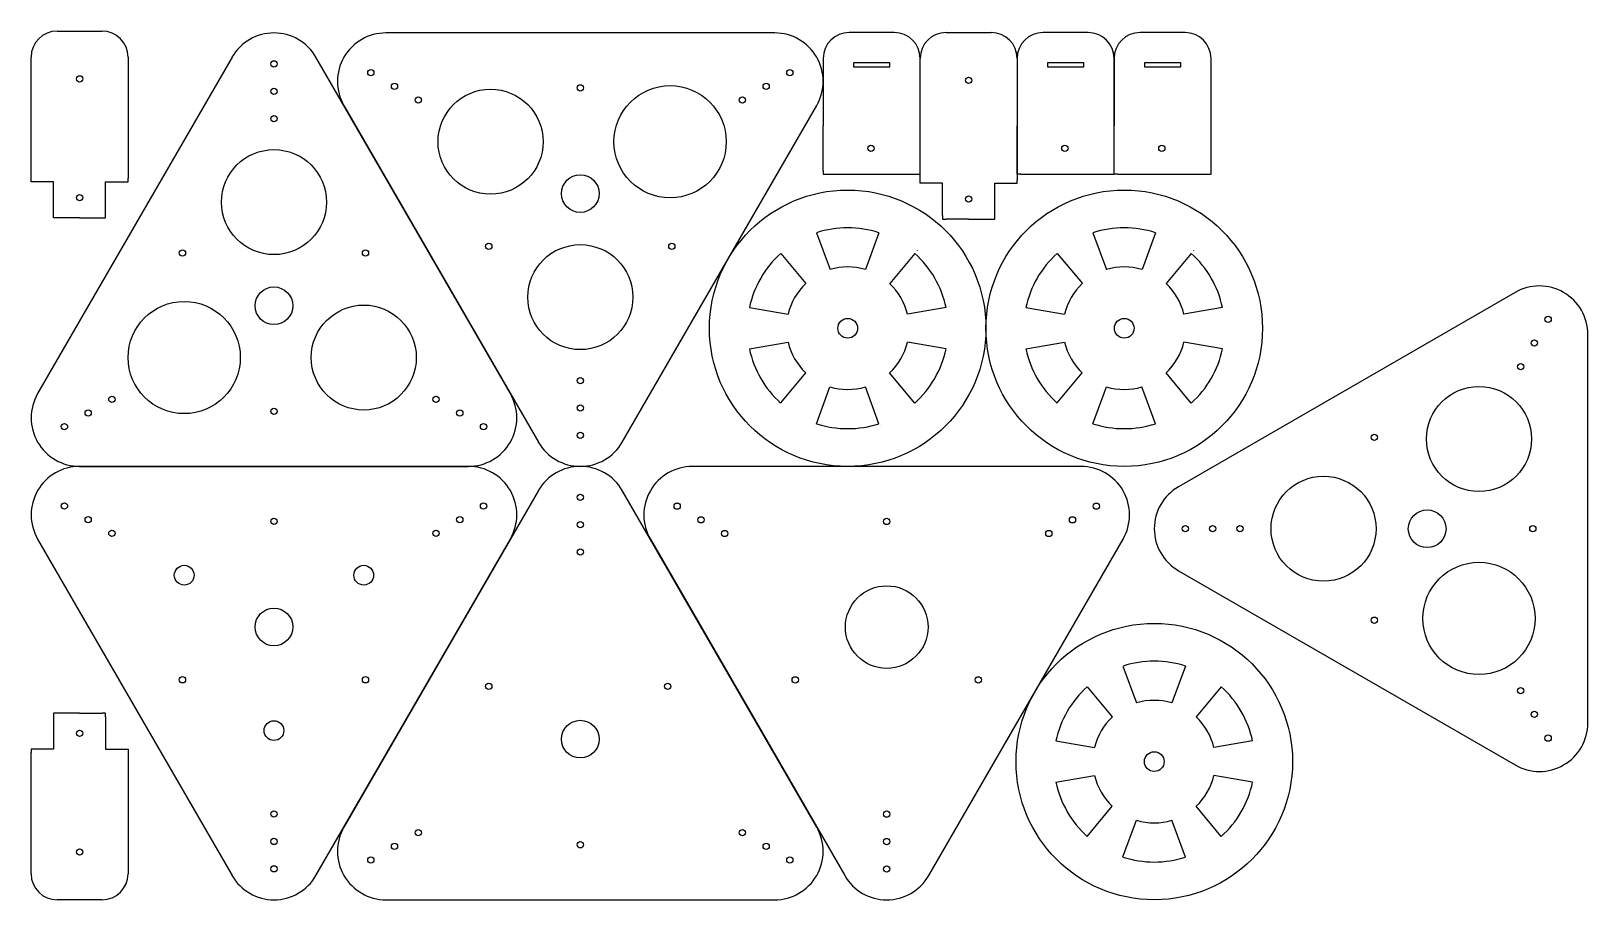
# Model space of a CAD drawing. Header units: inches. Extents: x -1 to 346, y -1 to 193.
import ezdxf

# ---------------------------------------------------------------- set-up
doc = ezdxf.new("R2010")
doc.units = ezdxf.units.IN
doc.header["$MEASUREMENT"] = 0
for name, color, linetype in [('contour offset', 30, 'Continuous'), ('holes offset', 100, 'Continuous'), ('plate big hole', 40, 'Continuous')]:
    doc.layers.add(name, color=color, linetype=linetype)

msp = doc.modelspace()

# ---------------------------------------------------------------- linework, layer by layer
at = {"layer": 'contour offset'}
for p, q in [((5, 192.8), (15, 192.8)), ((164.85, 192.4), (78.24, 192.4)), ((191.45, 192.49), (181.45, 192.49)), ((203.05, 192.49), (213.05, 192.49)), ((234.65, 192.49), (224.65, 192.49)), ((256.25, 192.49), (246.25, 192.49)), ((-0.8, 160), (-0.8, 187)), ((43.95, 187), (0.65, 112)), ((20.8, 187), (20.8, 160)), ((105.96, 112), (62.65, 187)), ((175.65, 186.69), (175.65, 171.69)), ((197.25, 171.69), (197.25, 186.69)), ((197.25, 159.69), (197.25, 186.69)), ((218.85, 186.69), (218.85, 171.69)), ((218.85, 186.69), (218.85, 159.69)), ((240.45, 171.69), (240.45, 186.69)), ((240.45, 186.69), (240.45, 171.69)), ((262.05, 171.69), (262.05, 186.69)), ((68.89, 176.2), (112.19, 101.2)), ((130.9, 101.2), (174.2, 176.2)), ((175.65, 161.69), (175.65, 171.69)), ((197.25, 161.69), (197.25, 171.69)), ((218.85, 161.69), (218.85, 171.69)), ((240.45, 161.69), (240.45, 171.69)), ((240.45, 161.69), (240.45, 171.69)), ((262.05, 161.69), (262.05, 171.69)), ((-0.8, 159.2), (-0.8, 160)), ((20.8, 159.2), (20.8, 160)), ((175.65, 161.69), (175.65, 160.89)), ((175.65, 160.89), (176.45, 160.89)), ((176.45, 160.89), (196.45, 160.89)), ((196.45, 160.89), (197.25, 160.89)), ((197.25, 160.89), (197.25, 161.69)), ((197.25, 158.89), (197.25, 159.69)), ((218.85, 160.89), (218.85, 161.69)), ((219.65, 160.89), (218.85, 160.89)), ((218.85, 158.89), (218.85, 159.69)), ((219.65, 160.89), (239.65, 160.89)), ((239.65, 160.89), (240.45, 160.89)), ((240.45, 160.89), (240.45, 161.69)), ((240.45, 160.89), (240.45, 161.69)), ((241.25, 160.89), (240.45, 160.89)), ((241.25, 160.89), (261.25, 160.89)), ((261.25, 160.89), (262.05, 160.89)), ((262.05, 160.89), (262.05, 161.69)), ((0, 159.2), (-0.8, 159.2)), ((4.2, 159.2), (0, 159.2)), ((4.2, 152), (4.2, 159.2)), ((15.8, 159.2), (20, 159.2)), ((15.8, 152), (15.8, 159.2)), ((20, 159.2), (20.8, 159.2)), ((198.05, 158.89), (197.25, 158.89)), ((202.25, 158.89), (198.05, 158.89)), ((202.25, 151.69), (202.25, 158.89)), ((213.85, 158.89), (218.05, 158.89)), ((213.85, 151.69), (213.85, 158.89)), ((218.05, 158.89), (218.85, 158.89)), ((4.2, 151.2), (4.2, 152)), ((5, 151.2), (4.2, 151.2)), ((10, 151.2), (5, 151.2)), ((10, 151.2), (15, 151.2)), ((15, 151.2), (15.8, 151.2)), ((15.8, 151.2), (15.8, 152)), ((202.25, 151.69), (202.25, 150.89)), ((202.25, 150.89), (203.05, 150.89)), ((208.05, 150.89), (203.05, 150.89)), ((208.05, 150.89), (213.05, 150.89)), ((213.05, 150.89), (213.85, 150.89)), ((213.85, 150.89), (213.85, 151.69)), ((10, 95.8), (96.6, 95.8)), ((96.6, 95.8), (10, 95.8)), ((233.1, 95.78), (146.5, 95.78)), ((112.19, 90.4), (68.89, 15.4)), ((174.2, 15.4), (130.9, 90.4)), ((0.65, 79.6), (43.95, 4.6)), ((62.65, 4.6), (105.96, 79.6)), ((137.15, 79.58), (180.45, 4.58)), ((199.15, 4.58), (242.45, 79.58)), ((5, 40.8), (4.2, 40.8)), ((4.2, 40.8), (4.2, 40)), ((4.2, 40), (4.2, 32.8)), ((10, 40.8), (5, 40.8)), ((10, 40.8), (15, 40.8)), ((15.8, 40.8), (15, 40.8)), ((15.8, 40), (15.8, 40.8)), ((15.8, 40), (15.8, 32.8)), ((0, 32.8), (-0.8, 32.8)), ((-0.8, 32.8), (-0.8, 32)), ((-0.8, 5), (-0.8, 32)), ((4.2, 32.8), (0, 32.8)), ((15.8, 32.8), (20, 32.8)), ((20, 32.8), (20.8, 32.8)), ((20.8, 32.8), (20.8, 32)), ((20.8, 32), (20.8, 5)), ((15, -0.8), (5, -0.8)), ((78.24, -0.8), (164.85, -0.8))]:
    msp.add_line(p, q, dxfattribs=at)
for centre in [(181.11, 126.58), (242.71, 126.58), (249.4, 30)]:
    msp.add_circle(centre, 30.8, dxfattribs=at)
for centre, radius, start, end in [((5, 187), 5.8, 90, 180), ((15, 187), 5.8, 0, 90), ((53.3, 181.6), 10.8, 30, 150), ((78.24, 181.6), 10.8, 90, 210), ((164.85, 181.6), 10.8, 330, 90), ((181.45, 186.69), 5.8, 90, 180), ((191.45, 186.69), 5.8, 0, 90), ((203.05, 186.69), 5.8, 90, 180), ((213.05, 186.69), 5.8, 0, 90), ((224.65, 186.69), 5.8, 90, 180), ((234.65, 186.69), 5.8, 0, 90), ((246.25, 186.69), 5.8, 90, 180), ((256.25, 186.69), 5.8, 0, 90), ((10, 106.6), 10.8, 150, 270), ((96.6, 106.6), 10.8, 270, 30), ((121.54, 106.6), 10.8, 210, 330), ((10, 85), 10.8, 90, 210), ((96.6, 85), 10.8, 330, 90), ((121.54, 85), 10.8, 30, 150), ((146.5, 84.98), 10.8, 90, 210), ((233.1, 84.98), 10.8, 330, 90), ((78.24, 10), 10.8, 150, 270), ((164.85, 10), 10.8, 270, 30), ((5, 5), 5.8, 180, 270), ((15, 5), 5.8, 270, 0), ((53.3, 10), 10.8, 210, 330), ((189.8, 9.98), 10.8, 210, 330)]:
    msp.add_arc(centre, radius, start, end, dxfattribs=at)
at = {"layer": 'holes offset'}
for p, q in [((186.45, 185.74), (182.4, 185.74)), ((182.4, 185.74), (182.4, 184.84)), ((182.4, 184.84), (190.5, 184.84)), ((190.5, 185.74), (186.45, 185.74)), ((190.5, 184.84), (190.5, 185.74)), ((229.65, 185.74), (225.6, 185.74)), ((225.6, 185.74), (225.6, 184.84)), ((225.6, 184.84), (233.7, 184.84)), ((233.7, 185.74), (229.65, 185.74)), ((233.7, 184.84), (233.7, 185.74)), ((247.2, 185.74), (247.2, 184.84)), ((251.25, 185.74), (247.2, 185.74)), ((247.2, 184.84), (255.3, 184.84)), ((255.3, 185.74), (251.25, 185.74)), ((255.3, 184.84), (255.3, 185.74)), ((174.15, 147.85), (177.17, 139.64)), ((188.08, 147.84), (185.07, 139.64)), ((235.75, 147.85), (238.77, 139.64)), ((249.68, 147.84), (246.67, 139.64)), ((166.18, 143.24), (171.78, 136.53)), ((196.05, 143.24), (190.46, 136.53)), ((196.57, 143.87), (196.56, 143.86)), ((227.78, 143.24), (233.38, 136.53)), ((257.65, 143.24), (252.06, 136.53)), ((258.17, 143.87), (258.16, 143.86)), ((159.22, 131.18), (167.83, 129.69)), ((203.01, 131.18), (194.4, 129.69)), ((203.82, 131.32), (203.8, 131.32)), ((220.82, 131.18), (229.43, 129.69)), ((264.61, 131.18), (256, 129.69)), ((265.42, 131.32), (265.4, 131.32)), ((159.21, 121.98), (167.83, 123.47)), ((203.01, 121.97), (194.4, 123.46)), ((220.81, 121.98), (229.43, 123.47)), ((264.61, 121.97), (256, 123.46)), ((166.18, 109.92), (171.77, 116.63)), ((196.05, 109.91), (190.45, 116.63)), ((227.78, 109.92), (233.37, 116.63)), ((257.65, 109.91), (252.05, 116.63)), ((174.15, 105.31), (177.16, 113.51)), ((188.08, 105.31), (185.06, 113.51)), ((235.75, 105.31), (238.76, 113.51)), ((249.68, 105.31), (246.66, 113.51)), ((196.57, 109.29), (196.56, 109.3)), ((258.17, 109.29), (258.16, 109.3)), ((173.87, 104.89), (173.87, 104.9)), ((188.36, 104.89), (188.35, 104.9)), ((235.47, 104.89), (235.47, 104.9)), ((249.96, 104.89), (249.95, 104.9)), ((242.43, 51.27), (245.45, 43.07)), ((256.36, 51.27), (253.35, 43.07)), ((234.46, 46.67), (240.06, 39.95)), ((264.33, 46.66), (258.74, 39.95)), ((264.85, 47.29), (264.85, 47.28)), ((272.1, 34.74), (272.08, 34.74)), ((227.5, 34.61), (236.11, 33.12)), ((271.29, 34.6), (262.68, 33.11)), ((227.5, 25.4), (236.11, 26.89)), ((271.29, 25.4), (262.68, 26.89)), ((234.46, 13.34), (240.05, 20.05)), ((264.33, 13.34), (258.73, 20.05)), ((242.43, 8.74), (245.44, 16.94)), ((256.36, 8.73), (253.34, 16.94)), ((264.85, 12.71), (264.84, 12.72)), ((242.15, 7.97), (242.15, 7.98)), ((256.64, 7.97), (256.63, 7.98))]:
    msp.add_line(p, q, dxfattribs=at)
for centre, radius in [((53.3, 185.5), 0.7), ((74.87, 183.55), 0.7), ((168.22, 183.55), 0.7), ((10, 182.16), 0.7), ((80.15, 180.5), 0.7), ((121.54, 180.15), 0.7), ((141.54, 168.15), 12.5), ((162.94, 180.5), 0.7), ((208.05, 181.85), 0.7), ((53.3, 179.39), 0.7), ((85.44, 177.45), 0.7), ((101.55, 168.15), 11.7), ((157.65, 177.45), 0.7), ((53.3, 173.29), 0.7), ((186.29, 166.69), 0.7), ((229.49, 166.69), 0.7), ((251.09, 166.69), 0.7), ((53.3, 154.69), 11.7), ((121.54, 156.6), 4.2), ((10, 155.7), 0.7), ((208.05, 155.39), 0.7), ((32.91, 143.37), 0.7), ((73.69, 143.37), 0.7), ((101.15, 144.83), 0.7), ((121.54, 133.51), 11.7), ((141.93, 144.83), 0.7), ((53.3, 131.6), 4.2), ((33.3, 120.05), 12.5), ((73.3, 120.05), 11.7), ((181.11, 126.58), 2.2), ((242.71, 126.58), 2.2), ((121.54, 114.91), 0.7), ((17.19, 110.75), 0.7), ((89.41, 110.75), 0.7), ((11.91, 107.7), 0.7), ((53.3, 108.05), 0.7), ((94.69, 107.7), 0.7), ((121.54, 108.81), 0.7), ((6.62, 104.65), 0.7), ((99.98, 104.65), 0.7), ((121.54, 102.7), 0.7), ((6.62, 86.95), 0.7), ((99.98, 86.95), 0.7), ((121.54, 88.9), 0.7), ((143.12, 86.93), 0.7), ((236.48, 86.93), 0.7), ((11.91, 83.9), 0.7), ((53.3, 83.54), 0.7), ((94.69, 83.9), 0.7), ((121.54, 82.8), 0.7), ((148.41, 83.88), 0.7), ((189.8, 83.52), 0.7), ((231.19, 83.88), 0.7), ((17.19, 80.85), 0.7), ((89.41, 80.85), 0.7), ((153.69, 80.83), 0.7), ((225.91, 80.83), 0.7), ((121.54, 76.69), 0.7), ((33.3, 71.54), 2.2), ((73.3, 71.54), 2.2), ((189.8, 59.98), 9.2), ((53.3, 60), 4.2), ((32.91, 48.23), 0.7), ((73.69, 48.23), 0.7), ((169.41, 48.21), 0.7), ((210.19, 48.21), 0.7), ((101.15, 46.77), 0.7), ((141.02, 46.75), 0.7), ((53.3, 36.91), 2.2), ((121.54, 35), 4.2), ((10, 36.3), 0.7), ((249.4, 30), 2.2), ((53.3, 18.31), 0.7), ((189.8, 18.29), 0.7), ((85.44, 14.15), 0.7), ((157.65, 14.15), 0.7), ((10, 9.84), 0.7), ((53.3, 12.2), 0.7), ((80.15, 11.1), 0.7), ((121.54, 11.46), 0.7), ((162.94, 11.1), 0.7), ((189.8, 12.18), 0.7), ((74.87, 8.05), 0.7), ((168.22, 8.05), 0.7), ((53.3, 6.1), 0.7), ((189.8, 6.08), 0.7)]:
    msp.add_circle(centre, radius, dxfattribs=at)
for centre, radius, start, end in [((181.11, 126.58), 22.38, 71.863, 108.1233), ((242.71, 126.58), 22.38, 71.863, 108.1233), ((181.11, 126.58), 22.38, 131.863, 168.1233), ((181.11, 126.58), 22.38, 11.863, 48.1233), ((242.71, 126.58), 22.38, 131.863, 168.1233), ((242.71, 126.58), 22.38, 11.863, 48.1233), ((181.11, 126.58), 13.65, 73.1746, 106.8118), ((242.71, 126.58), 13.65, 73.1746, 106.8118), ((181.11, 126.58), 13.65, 133.1746, 166.8118), ((181.11, 126.58), 13.65, 13.1746, 46.8118), ((242.71, 126.58), 13.65, 133.1746, 166.8118), ((242.71, 126.58), 13.65, 13.1746, 46.8118), ((181.11, 126.58), 22.38, 191.863, 228.1233), ((181.11, 126.58), 13.65, 193.1746, 226.8118), ((181.11, 126.58), 13.65, 313.1746, 346.8118), ((181.11, 126.58), 22.38, 311.863, 348.1233), ((242.71, 126.58), 22.38, 191.863, 228.1233), ((242.71, 126.58), 13.65, 193.1746, 226.8118), ((242.71, 126.58), 13.65, 313.1746, 346.8118), ((242.71, 126.58), 22.38, 311.863, 348.1233), ((181.11, 126.58), 13.65, 253.1746, 286.8118), ((242.71, 126.58), 13.65, 253.1746, 286.8118), ((181.11, 126.58), 22.38, 251.863, 288.1233), ((242.71, 126.58), 22.38, 251.863, 288.1233), ((249.4, 30), 22.38, 71.863, 108.1233), ((249.4, 30), 22.38, 131.863, 168.1233), ((249.4, 30), 22.38, 11.863, 48.1233), ((249.4, 30), 13.65, 73.1746, 106.8118), ((249.4, 30), 13.65, 133.1746, 166.8118), ((249.4, 30), 13.65, 13.1746, 46.8118), ((249.4, 30), 22.38, 191.863, 228.1233), ((249.4, 30), 13.65, 193.1746, 226.8118), ((249.4, 30), 13.65, 313.1746, 346.8118), ((249.4, 30), 22.38, 311.863, 348.1233), ((249.4, 30), 13.65, 253.1746, 286.8118), ((249.4, 30), 22.38, 251.863, 288.1233)]:
    msp.add_arc(centre, radius, start, end, dxfattribs=at)
at = {"layer": 'plate big hole'}
for p, q in [((329.8, 134.56), (254.8, 91.26)), ((346, 38.6), (346, 125.2)), ((254.8, 72.55), (329.8, 29.25))]:
    msp.add_line(p, q, dxfattribs=at)
for centre, radius in [((337.14, 128.58), 0.7), ((334.09, 123.29), 0.7), ((331.04, 118.01), 0.7), ((321.74, 101.9), 11.7), ((298.42, 102.29), 0.7), ((287.11, 81.9), 11.7), ((310.2, 81.9), 4.2), ((256.3, 81.9), 0.7), ((262.4, 81.9), 0.7), ((268.5, 81.9), 0.7), ((333.74, 81.9), 0.7), ((321.74, 61.91), 12.5), ((298.42, 61.51), 0.7), ((331.04, 45.8), 0.7), ((334.09, 40.51), 0.7), ((337.14, 35.23), 0.7)]:
    msp.add_circle(centre, radius, dxfattribs=at)
for centre, start, end in [((335.2, 125.2), 360, 120), ((260.2, 81.9), 120, 240), ((335.2, 38.6), 240, 360)]:
    msp.add_arc(centre, 10.8, start, end, dxfattribs=at)

doc.saveas('drawing.dxf')
